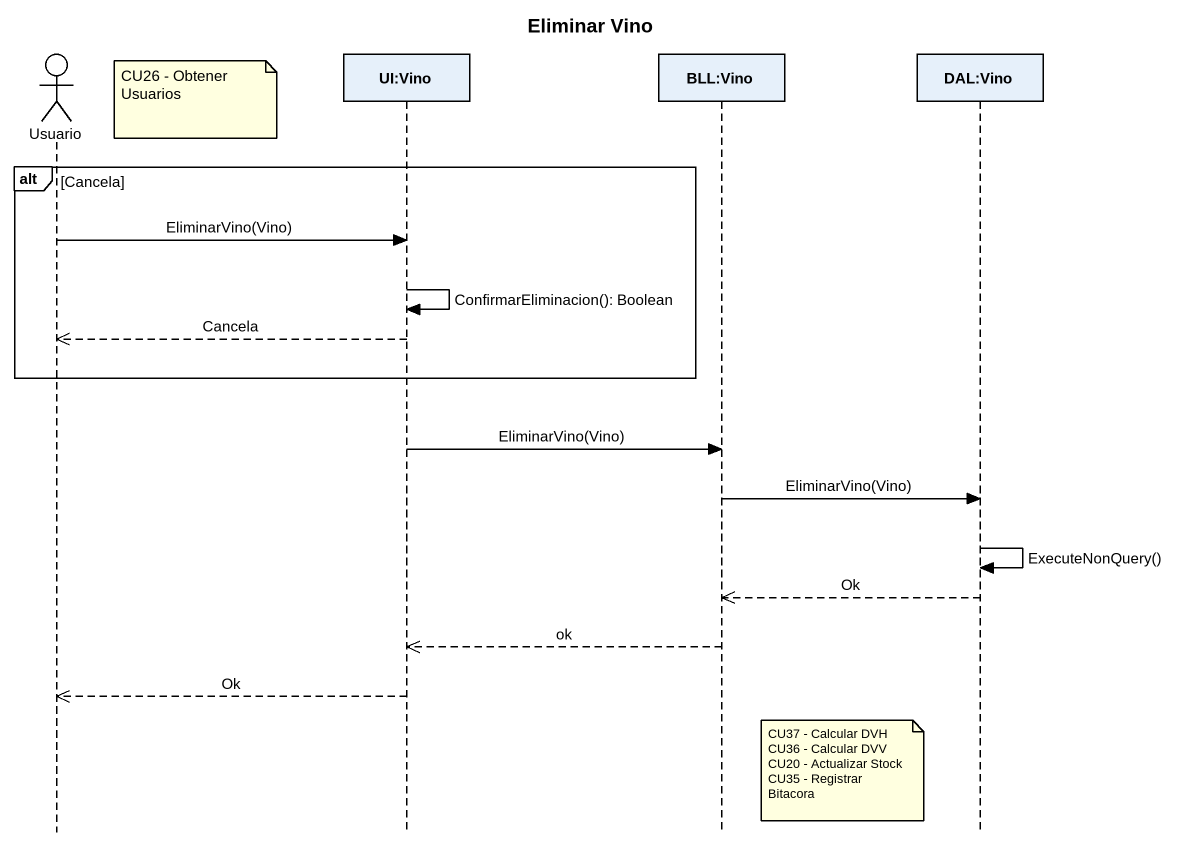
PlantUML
@startuml
title Eliminar Vino
hide footbox
actor Usuario
participant "UI:Vino" as UI_Vino
participant "BLL:Vino" as BLL_Vino
participant "DAL:Vino" as DAL_Vino

note right of Usuario : CU26 - Obtener Usuarios
alt Cancela
  Usuario -> UI_Vino : EliminarVino(Vino)
  UI_Vino -> UI_Vino : ConfirmarEliminacion(): Boolean
  UI_Vino -->> Usuario : Cancela
end
UI_Vino -> BLL_Vino : EliminarVino(Vino)
BLL_Vino -> DAL_Vino : EliminarVino(Vino)
DAL_Vino -> DAL_Vino : ExecuteNonQuery()
DAL_Vino -->> BLL_Vino : Ok
BLL_Vino -->> UI_Vino : ok
UI_Vino -->> Usuario : Ok
note right of BLL_Vino
  CU37 - Calcular DVH
  CU36 - Calcular DVV
  CU20 - Actualizar Stock
  CU35 - Registrar Bitacora
end note
@enduml
